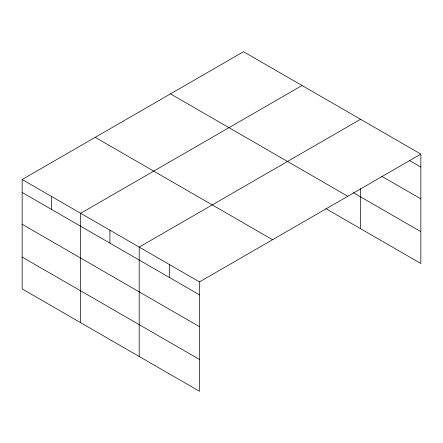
<?xml version="1.0" encoding="UTF-8"?>
<svg xmlns="http://www.w3.org/2000/svg" width="443" height="443" viewBox="0 0 443 443"><rect width="100%" height="100%" fill="white"/><g stroke="black" fill="none" stroke-linecap="round" stroke-linejoin="round"><path stroke-width="0.66" d="M325.921 208.681L420.85 263.485L420.85 154.098L243.512 51.709L22.15 179.515L22.15 288.902L199.488 391.291L199.488 281.898L22.15 179.515M302.032 85.499L80.67 213.299L80.67 322.687M360.552 119.289L139.196 247.089L139.196 356.477M199.488 281.898L420.85 154.098M409.62 160.56L420.85 167.044M381.833 176.347L420.85 198.874M353.387 192.711L420.85 231.661M170.461 93.888L347.799 196.271M95.201 137.341L272.539 239.724M22.15 192.461L199.488 294.844M22.15 224.285L199.488 326.674M22.15 257.073L199.488 359.461M360.552 188.652L360.552 228.677M169.342 264.493L169.342 277.44M109.936 230.194L109.936 243.141M51.41 196.404L51.41 209.356"/></g></svg>
